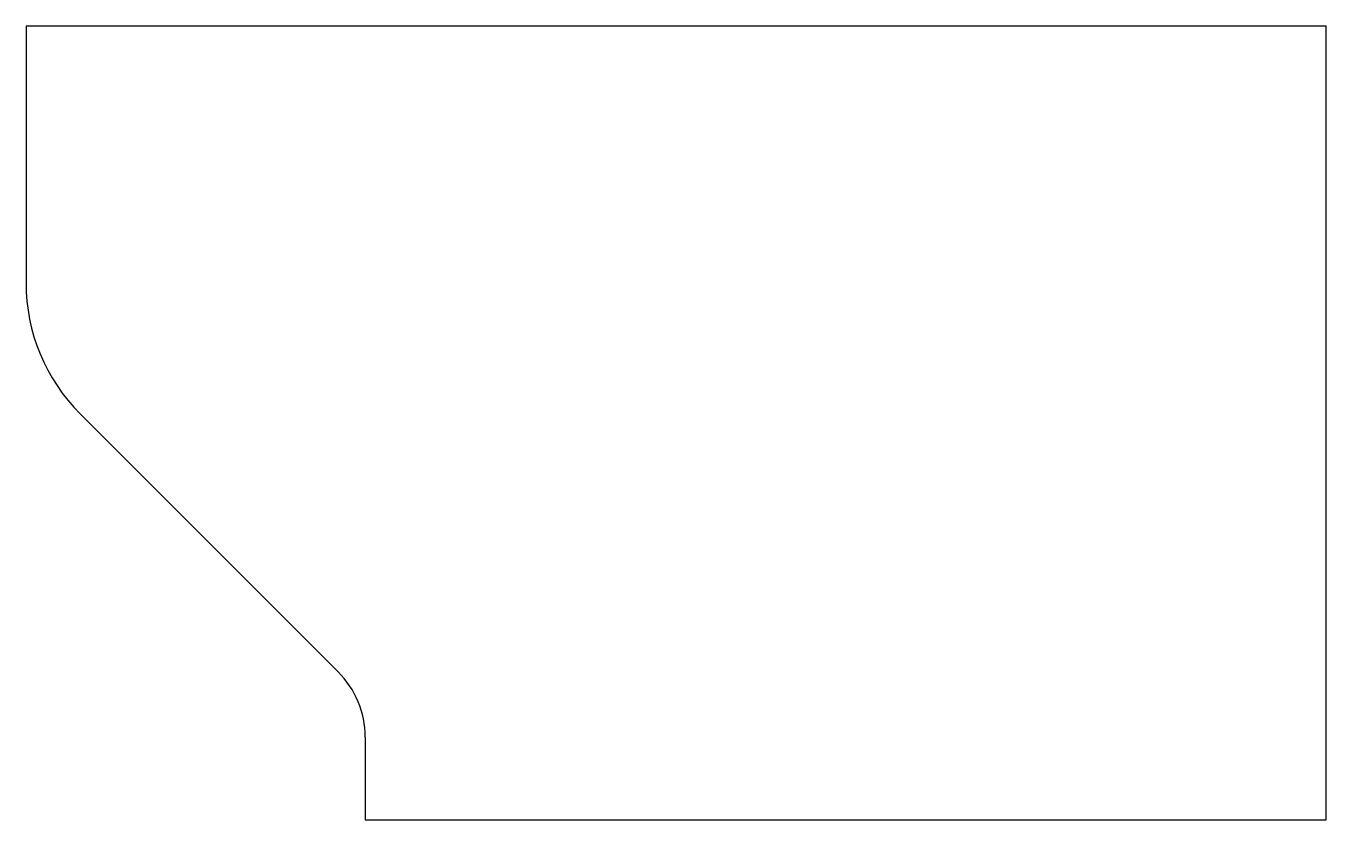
# Model space of a CAD drawing. Extents: x -16.8 to 8.5, y 25.6 to 41.
import ezdxf

# ---------------------------------------------------------------- set-up
doc = ezdxf.new("R2010")
doc.units = 0
doc.layers.add('MODELSKETCH_VISIBLE', color=7, linetype='CONTINUOUS')

msp = doc.modelspace()

# ---------------------------------------------------------------- linework, layer by layer
at = {"layer": 'MODELSKETCH_VISIBLE'}
for p, q in [((-16.8, 41), (-16.8, 36)), ((8.5, 41), (-16.8, 41)), ((8.5, 25.55), (8.5, 41)), ((-15.746, 33.454), (-10.727, 28.436)), ((-10.2, 27.163), (-10.2, 25.55)), ((-10.2, 25.55), (8.5, 25.55))]:
    msp.add_line(p, q, dxfattribs=at)
for centre, radius, start, end in [((-13.2, 36), 3.6, 180, 225), ((-12, 27.163), 1.8, 0, 45)]:
    msp.add_arc(centre, radius, start, end, dxfattribs=at)

doc.saveas('drawing.dxf')
